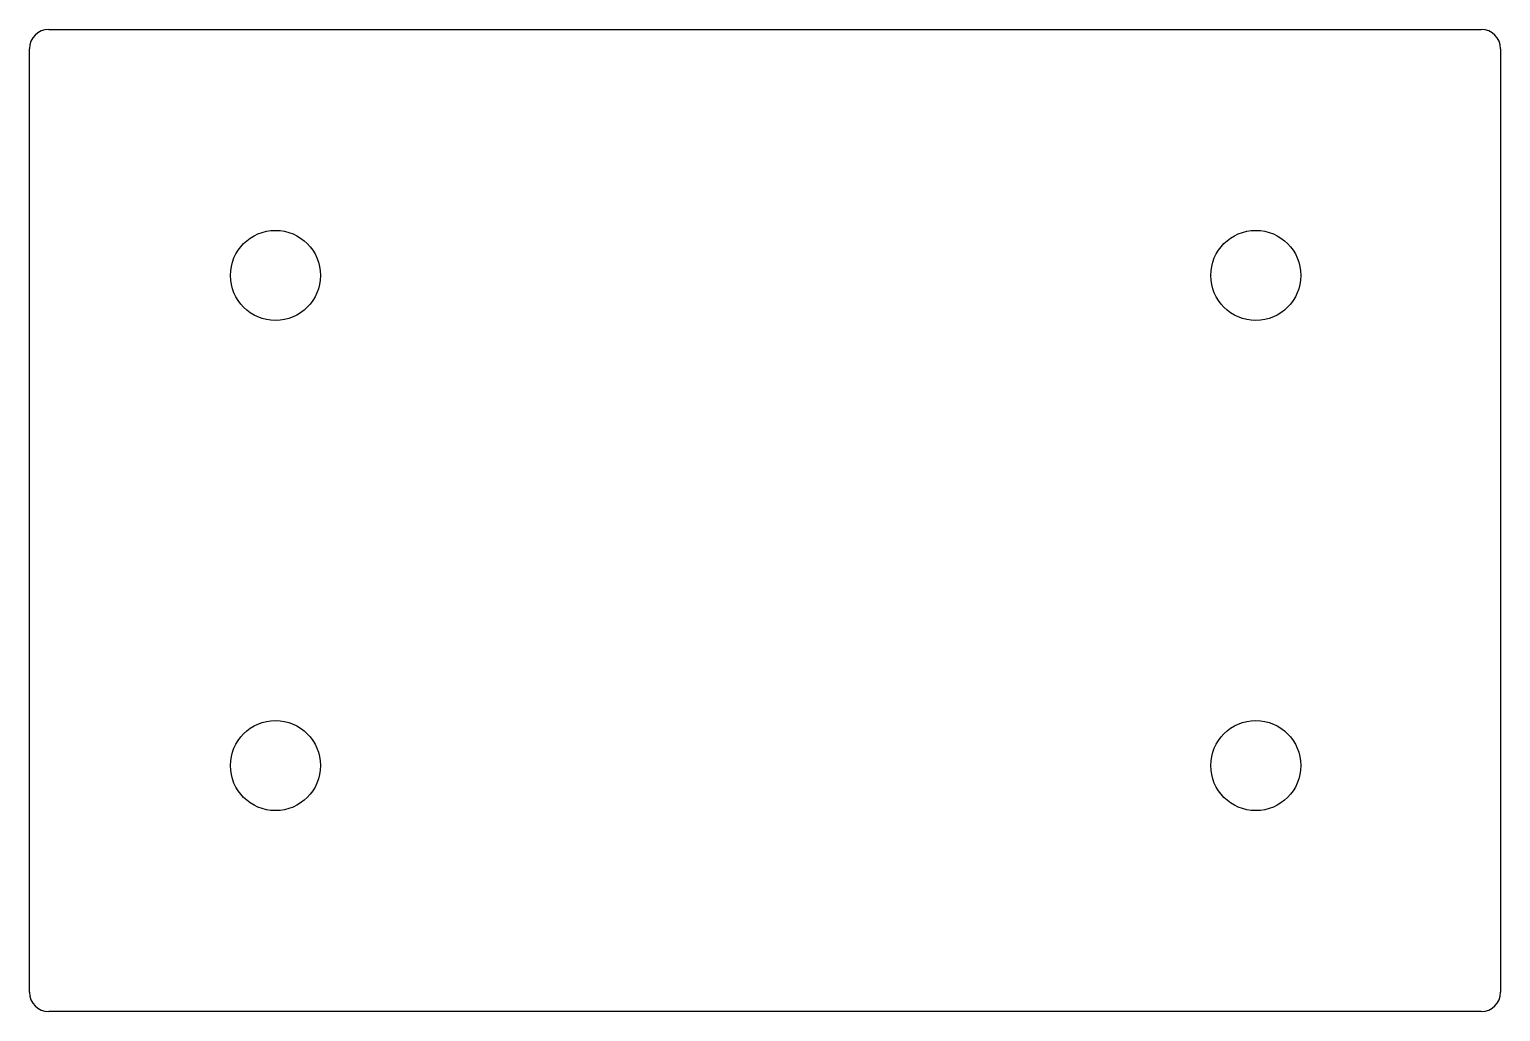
# Model space of a CAD drawing. Extents: x 29 to 144, y -151 to -75.
import ezdxf

# ---------------------------------------------------------------- set-up
doc = ezdxf.new("R2010")
doc.units = 0
doc.layers.add('WHITE', color=7, linetype='CONTINUOUS')

msp = doc.modelspace()

# ---------------------------------------------------------------- linework, layer by layer
at = {"layer": 'WHITE', "linetype": 'CONTINUOUS'}
for p, q in [((30.95, -74.694), (142.3, -74.694)), ((29.45, -149.544), (29.45, -76.194)), ((143.8, -76.194), (143.8, -149.544)), ((142.3, -151.044), (30.95, -151.044))]:
    msp.add_line(p, q, dxfattribs=at)
at = {"layer": 'WHITE'}
for centre in [(48.575, -93.819), (124.775, -93.819), (48.575, -131.919), (124.775, -131.919)]:
    msp.add_circle(centre, 3.5, dxfattribs=at)
for centre, start, end in [((30.95, -76.194), 90, 180), ((142.3, -76.194), 0, 90), ((30.95, -149.544), -180, -90), ((142.3, -149.544), -90, 0)]:
    msp.add_arc(centre, 1.5, start, end, dxfattribs=at)

doc.saveas('drawing.dxf')
